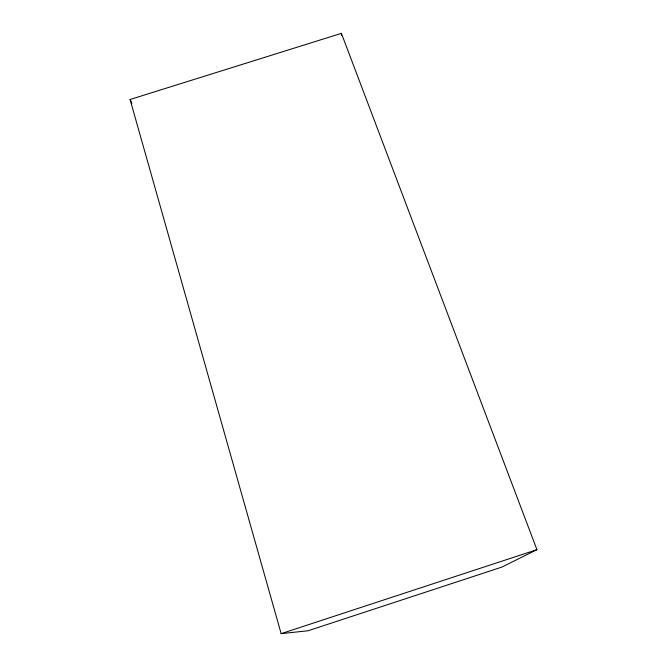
<?xml version="1.0" encoding="UTF-8"?>
<svg xmlns="http://www.w3.org/2000/svg" width="667" height="667" viewBox="0 0 667 667"><rect width="100%" height="100%" fill="white"/><g stroke="black" fill="none" stroke-linecap="round" stroke-linejoin="round"><path stroke-width="1" d="M536.935 549.666L501.776 567.133L308.146 630.74L281.149 633.65L130.065 99.5L341.396 33.35L536.935 549.666L281.149 633.65M130.065 99.5L131.924 103.21M341.396 33.35L341.579 35.409"/></g></svg>
